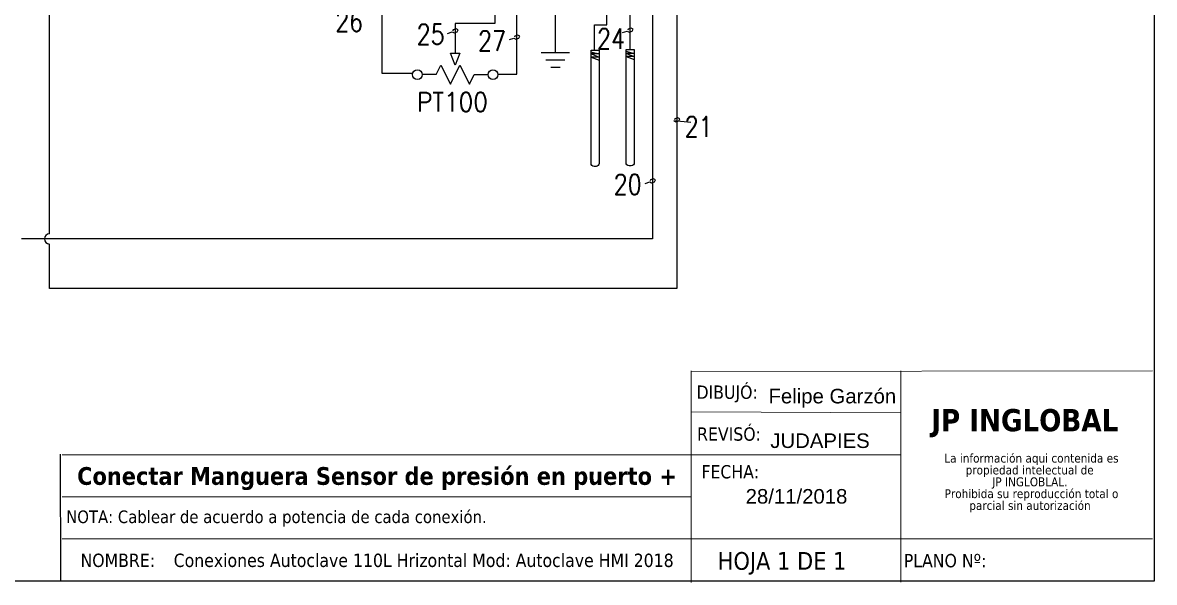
# Model space of a CAD drawing. Header units: inches. Extents: x 18.7 to 39.4, y 4.3 to 20.5.
# Drawn here: x 28.21 to 39.41, y 4.32 to 9.85 of the extents above; entities that cross this region are included whole.
import ezdxf
from ezdxf.enums import TextEntityAlignment as Align

# ---------------------------------------------------------------- set-up
doc = ezdxf.new("R2010")
doc.units = ezdxf.units.IN
doc.header["$MEASUREMENT"] = 0
doc.linetypes.add('CENTERX2', pattern=[20.32, 12.7, -2.54, 2.54, -2.54])
for name, color, linetype in [('CONTORNO', 179, 'Continuous'), ('DESC', 250, 'Continuous'), ('SYMS', 7, 'Continuous'), ('TAGS', 150, 'Continuous'), ('WIRENO', 250, 'Continuous'), ('WIRES', 7, 'Continuous')]:
    doc.layers.add(name, color=color, linetype=linetype)
doc.styles.add('SLDTEXTSTYLE0', font='tahoma.ttf')
doc.styles.add('SLDTEXTSTYLE1', font='')
doc.styles.get("Standard").update_dxf_attribs({"font": 'arial.ttf'})
doc.styles.add('WD', font='romans.shx')
doc.styles.get('SLDTEXTSTYLE1').set_extended_font_data('Tahoma', bold=True)

# ---------------------------------------------------------------- blocks, each defined once
blk = doc.blocks.new('SW_NOTE_2')
at = {"layer": 'CONTORNO', "color": 0, "char_height": 1.0583, "attachment_point": 2, "style": 'SLDTEXTSTYLE0'}
for s, insert in [('La información aqui contenida es ', (10.29, 1.34)), ('propiedad intelectual de', (10.08, -0.07)), ('JP INGLOBLAL.', (10.1, -1.48)), ('Prohibida su reproducción total o ', (10.3, -2.89)), ('parcial sin autorización', (10.12, -4.3))]:
    blk.add_mtext(s, dxfattribs=dict(at, insert=insert))
blk = doc.blocks.new('Nivel')
at = {"layer": 'WIRENO'}
for p, q in [((103.38, 60.01), (103.74, 61.39)), ((103.74, 61.39), (103.74, 60.1)), ((103.74, 60.1), (104.25, 61.39)), ((104.25, 61.39), (104.25, 60.07)), ((104.25, 60.07), (104.74, 61.36))]:
    blk.add_line(p, q, dxfattribs=at)
blk.add_lwpolyline([(103.12, 61.39), (121.77, 61.39, -0.414214), (122.27, 60.89), (122.27, 60.54, -0.414214), (121.77, 60.04), (103.12, 60.04)], format="xyb", close=True, dxfattribs=at)
blk = doc.blocks.new('VGND2')
for p, q in [((0.09375, 0), (-0.09375, 0)), ((-0.0625, -0.046875), (0.0625, -0.046875)), ((-0.03125, -0.09375), (0.03125, -0.09375))]:
    blk.add_line(p, q)
at = {"style": 'WD', "flags": 1}
blk.add_attdef('X2TERM01', (0, 0), '', height=0.01, dxfattribs=at)
blk = doc.blocks.new('VVR1TZR')
for p, q in [((0, 0.125), (0, 0.2168)), ((-0.0625, 0.0312), (0.0625, 0.0938)), ((0.0625, 0.0938), (0, 0.125)), ((-0.1406, -0.0312), (-0.1406, 0.0312)), ((-0.1406, 0.0312), (-0.0625, 0)), ((-0.0625, 0), (-0.1406, -0.0312)), ((0.0625, -0.0312), (-0.0625, 0.0312)), ((-0.0625, -0.0938), (0.0625, -0.0312)), ((0, -0.125), (-0.0625, -0.0938)), ((0, -0.125), (0, -0.2168))]:
    blk.add_line(p, q)
for centre in [(0, 0.249), (0, -0.249)]:
    blk.add_circle(centre, 0.0322)
at = {"style": 'WD', "width": 0.7}
for tag, p in [('INST', (0.1562, 0.5599)), ('LOC', (0.1562, 0.3903))]:
    blk.add_attdef(tag, text='', height=0.125, dxfattribs=at).set_placement(p, align=Align.TOP_LEFT)
at = {"linetype": 'Continuous', "style": 'WD', "flags": 8}
for tag, p in [('TERM01', (-0.0625, 0.2812)), ('TERM03', (-0.0781, 0.0469))]:
    blk.add_attdef(tag, text='', height=0.125, dxfattribs=at).set_placement(p, align=Align.RIGHT)
at = {"color": 7, "style": 'WD', "flags": 1}
for tag, p in [('X4TERM01', (-0.0312, 0.25)), ('X2TERM01', (0, 0.2812)), ('X1TERM01', (0.0312, 0.25)), ('X4TERM03', (-0.1406, 0)), ('X4TERM02', (-0.0312, -0.25)), ('X8TERM02', (0, -0.2812)), ('X1TERM02', (0.0312, -0.25))]:
    blk.add_attdef(tag, p, '', height=0.0125, dxfattribs=at)
at = {"style": 'WD'}
for tag, p, width in [('RATING1', (0.1562, 0.1091), 0.9), ('TAG1', (0.1531, -0.0472), 0.9), ('DESC1', (0.1562, -0.2034), 0.7), ('DESC2', (0.1562, -0.3597), 0.7)]:
    blk.add_attdef(tag, p, '', height=0.125, dxfattribs=dict(at, width=width))
at = {"style": 'WD', "flags": 9}
blk.add_attdef('FAMILY', text='', height=0.01, dxfattribs=at).set_placement((-0.2191, -0.0659), align=Align.CENTER)
at = {"linetype": 'Continuous', "style": 'WD', "flags": 9}
blk.add_attdef('ASSYCODE', text='', height=0.01, dxfattribs=at).set_placement((-0.2188, -0.125), align=Align.CENTER)
for tag, p in [('MFG', (-0.2211, -0.0986)), ('CAT', (-0.2211, -0.0835))]:
    blk.add_attdef(tag, text='', height=0.01, dxfattribs=at).set_placement(p, align=Align.MIDDLE)
at = {"linetype": 'Continuous', "style": 'WD', "flags": 8}
blk.add_attdef('TERM02', text='', height=0.125, dxfattribs=at).set_placement((-0.0625, -0.2812), align=Align.TOP_RIGHT)
blk = doc.blocks.new('WD_WNV')
at = {"linetype": 'Continuous', "style": 'WD', "width": 0.8}
blk.add_attdef('WIRENO', text='', height=0.125, dxfattribs=at).set_placement((-0.05, 0), align=Align.MIDDLE_RIGHT)
at = {"style": 'WD', "flags": 1}
for tag, p in [('W01USER', (-0.062, 0.094)), ('W02USER', (-0.062, 0.086)), ('W03USER', (-0.062, 0.078)), ('W04USER', (-0.062, 0.07)), ('W05USER', (-0.062, 0.062)), ('W06USER', (-0.062, 0.055)), ('W07USER', (-0.062, 0.047)), ('W08USER', (-0.062, 0.039)), ('W09USER', (-0.062, 0.031)), ('W10USER', (-0.062, 0.023))]:
    blk.add_attdef(tag, text='', height=0.005, dxfattribs=at).set_placement(p, align=Align.CENTER)

msp = doc.modelspace()

# ---------------------------------------------------------------- linework, layer by layer
at = {"color": 7, "linetype": 'Continuous'}
for p, q in [((39.409, 4.331), (39.409, 20.516)), ((18.659, 4.331), (39.409, 4.331))]:
    msp.add_line(p, q, dxfattribs=at)
at = {"color": 7, "linetype": 'Continuous', "lineweight": 0}
for p, q in [((39.389, 6.408), (34.82, 6.4)), ((34.825, 6.408), (34.825, 4.316)), ((36.899, 6.408), (36.899, 4.319)), ((36.899, 5.993), (34.826, 6.001)), ((36.899, 5.578), (28.599, 5.578)), ((34.825, 5.163), (28.599, 5.163)), ((39.389, 4.748), (28.599, 4.748))]:
    msp.add_line(p, q, dxfattribs=at)
at = {"color": 7, "linetype": 'CENTERX2', "lineweight": 0}
msp.add_line((28.596, 4.327), (39.389, 4.327), dxfattribs=at)
at = {"layer": 'DESC'}
msp.add_line((28.586, 4.337), (28.582, 5.583), dxfattribs=at)
at = {"layer": 'WIRENO'}
for points in [[(32.414, 9.745), (32.459, 9.76), (32.479, 9.75), (32.508, 9.76), (32.518, 9.78), (32.498, 9.79), (32.469, 9.78), (32.464, 9.77)], [(34.146, 9.753), (34.192, 9.768), (34.211, 9.758), (34.241, 9.768), (34.251, 9.788), (34.231, 9.798), (34.202, 9.788), (34.197, 9.778)], [(33.025, 9.683), (33.071, 9.698), (33.09, 9.688), (33.12, 9.698), (33.13, 9.717), (33.11, 9.727), (33.081, 9.717), (33.076, 9.708)], [(34.821, 8.864), (34.653, 8.879), (34.672, 8.87), (34.702, 8.879), (34.712, 8.899), (34.692, 8.909), (34.663, 8.899), (34.658, 8.889)], [(34.368, 8.262), (34.414, 8.278), (34.433, 8.268), (34.463, 8.278), (34.472, 8.297), (34.453, 8.307), (34.423, 8.297), (34.418, 8.287)]]:
    msp.add_lwpolyline(points, dxfattribs=at)
at = {"layer": 'WIRES'}
for p, q in [((32.881, 10.599), (32.881, 9.844)), ((33.1, 9.343), (33.1, 10.558)), ((33.989, 9.829), (33.989, 10.544)), ((34.221, 9.584), (34.221, 10.553)), ((34.443, 10.59), (34.443, 7.712)), ((34.682, 10.555), (34.682, 7.223)), ((28.474, 7.762), (28.474, 10.103)), ((31.768, 9.349), (31.768, 10.161)), ((33.481, 9.553), (33.481, 10.1)), ((32.881, 9.844), (32.489, 9.844)), ((32.489, 9.844), (32.489, 9.696)), ((33.868, 9.579), (33.868, 9.829)), ((33.868, 9.829), (33.989, 9.829)), ((32.489, 9.696), (32.489, 9.548)), ((32.067, 9.349), (31.768, 9.349)), ((32.911, 9.343), (33.1, 9.343)), ((34.443, 7.712), (28.196, 7.712)), ((28.474, 7.223), (28.474, 7.662)), ((34.682, 7.223), (28.474, 7.223))]:
    msp.add_line(p, q, dxfattribs=at)
msp.add_arc((28.474, 7.712), 0.05, 90, 270, dxfattribs=at)

# ---------------------------------------------------------------- block references
at = {"layer": 'CONTORNO', "color": 7, "xscale": 0.083, "yscale": 0.083, "zscale": 0.083}
msp.add_blockref('SW_NOTE_2', (37.338, 5.477), dxfattribs=at)
at = {"layer": 'SYMS'}
ref = msp.add_blockref('VVR1TZR', (32.489, 9.337), dxfattribs=dict(at, xscale=1.5, yscale=1.5, zscale=1.5, rotation=270))
ref.add_attrib('TAG1', 'PT100', (32.111, 8.973), dxfattribs={"layer": 'TAGS', "color": 250, "height": 0.1875, "style": 'WD', "width": 0.9})
at = {"layer": 'SYMS', "xscale": 1.5, "yscale": 1.5, "zscale": 1.5}
msp.add_blockref('VGND2', (33.481, 9.553), dxfattribs=at)
at = {"layer": 'WIRENO'}
ref = msp.add_blockref('WD_WNV', (32.645, 10.28), dxfattribs=at)
ref.add_attrib('WIRENO', '26', dxfattribs={"linetype": 'Continuous', "height": 0.2, "style": 'WD', "width": 0.8}).set_placement((31.577, 9.863), align=Align.MIDDLE_RIGHT)
ref = msp.add_blockref('WD_WNV', (32.881, 10.07), dxfattribs=at)
ref.add_attrib('WIRENO', '25', dxfattribs={"linetype": 'Continuous', "height": 0.2, "style": 'WD', "width": 0.8}).set_placement((32.383, 9.735), align=Align.MIDDLE_RIGHT)
ref = msp.add_blockref('WD_WNV', (33.1, 9.708), dxfattribs=at)
ref.add_attrib('WIRENO', '27', dxfattribs={"linetype": 'Continuous', "height": 0.2, "style": 'WD', "width": 0.8}).set_placement((32.99, 9.671), align=Align.MIDDLE_RIGHT)
ref = msp.add_blockref('WD_WNV', (34.221, 9.778), dxfattribs=at)
ref.add_attrib('WIRENO', '24', dxfattribs={"linetype": 'Continuous', "height": 0.2, "style": 'WD', "width": 0.8}).set_placement((34.169, 9.693), align=Align.MIDDLE_RIGHT)
at = {"layer": 'WIRENO', "color": 18, "true_color": 0x000000, "xscale": 0.06, "yscale": 0.06, "zscale": 0.06, "rotation": 270}
msp.add_blockref('Nivel', (30.231, 15.766), dxfattribs=at)
at = {"layer": 'WIRENO', "xscale": 0.06, "yscale": 0.06, "zscale": 0.06, "rotation": 270}
msp.add_blockref('Nivel', (30.578, 15.772), dxfattribs=at)
at = {"layer": 'WIRENO'}
ref = msp.add_blockref('WD_WNV', (34.682, 8.889), dxfattribs=at)
ref.add_attrib('WIRENO', '21', dxfattribs={"linetype": 'Continuous', "height": 0.2, "style": 'WD', "width": 0.8}).set_placement((35.036, 8.823), align=Align.MIDDLE_RIGHT)
ref = msp.add_blockref('WD_WNV', (34.443, 8.287), dxfattribs=at)
ref.add_attrib('WIRENO', '20', dxfattribs={"linetype": 'Continuous', "height": 0.2, "style": 'WD', "width": 0.8}).set_placement((34.333, 8.251), align=Align.MIDDLE_RIGHT)

# ---------------------------------------------------------------- texts
at = {"char_height": 0.144, "attachment_point": 1}
for s, width, insert in [('Felipe Garzón', 1.27171, (35.59, 6.23)), ('JUDAPIES', 1.27171, (35.608, 5.789)), ('\\pi0.40588;28/11/2018', 1.80385, (34.958, 5.239))]:
    msp.add_mtext_dynamic_manual_height_columns(s, width=width, gutter_width=1, heights=[0], dxfattribs=dict(at, insert=insert))
at = {"color": 7, "linetype": 'Continuous', "lineweight": 0, "attachment_point": 1, "style": 'SLDTEXTSTYLE0'}
for s, insert, char_height in [('REVISÓ:', (34.883, 5.849), 0.1318), ('FECHA:', (34.926, 5.476), 0.1318), ('NOTA: Cablear de acuerdo a potencia de cada conexión.', (28.639, 5.027), 0.1245), ('\\pi-0.39529,l0.52705,t1.0541;NOMBRE:^IConexiones Autoclave 110L Hrizontal Mod: Autoclave HMI 2018', (28.649, 4.6), 0.13176), ('HOJA 1 DE 1', (35.087, 4.616), 0.17568), ('PLANO Nº:', (36.929, 4.597), 0.1318)]:
    msp.add_mtext(s, dxfattribs=dict(at, insert=insert, char_height=char_height))
at = {"layer": 'CONTORNO', "color": 7}
for s, insert, char_height, attachment_point, style in [('DIBUJÓ:  ', (34.877, 6.263), 0.1318, 1, 'SLDTEXTSTYLE0'), ('    Conectar Manguera Sensor de presión en puerto +', (31.571, 5.456), 0.17568, 2, 'SLDTEXTSTYLE1')]:
    msp.add_mtext(s, dxfattribs=dict(at, insert=insert, char_height=char_height, attachment_point=attachment_point, style=style))
at = {"layer": 'CONTORNO', "insert": (37.201, 6.03), "char_height": 0.2196, "attachment_point": 1, "style": 'SLDTEXTSTYLE1'}
msp.add_mtext('JP INGLOBAL', dxfattribs=at)

doc.saveas('drawing.dxf')
